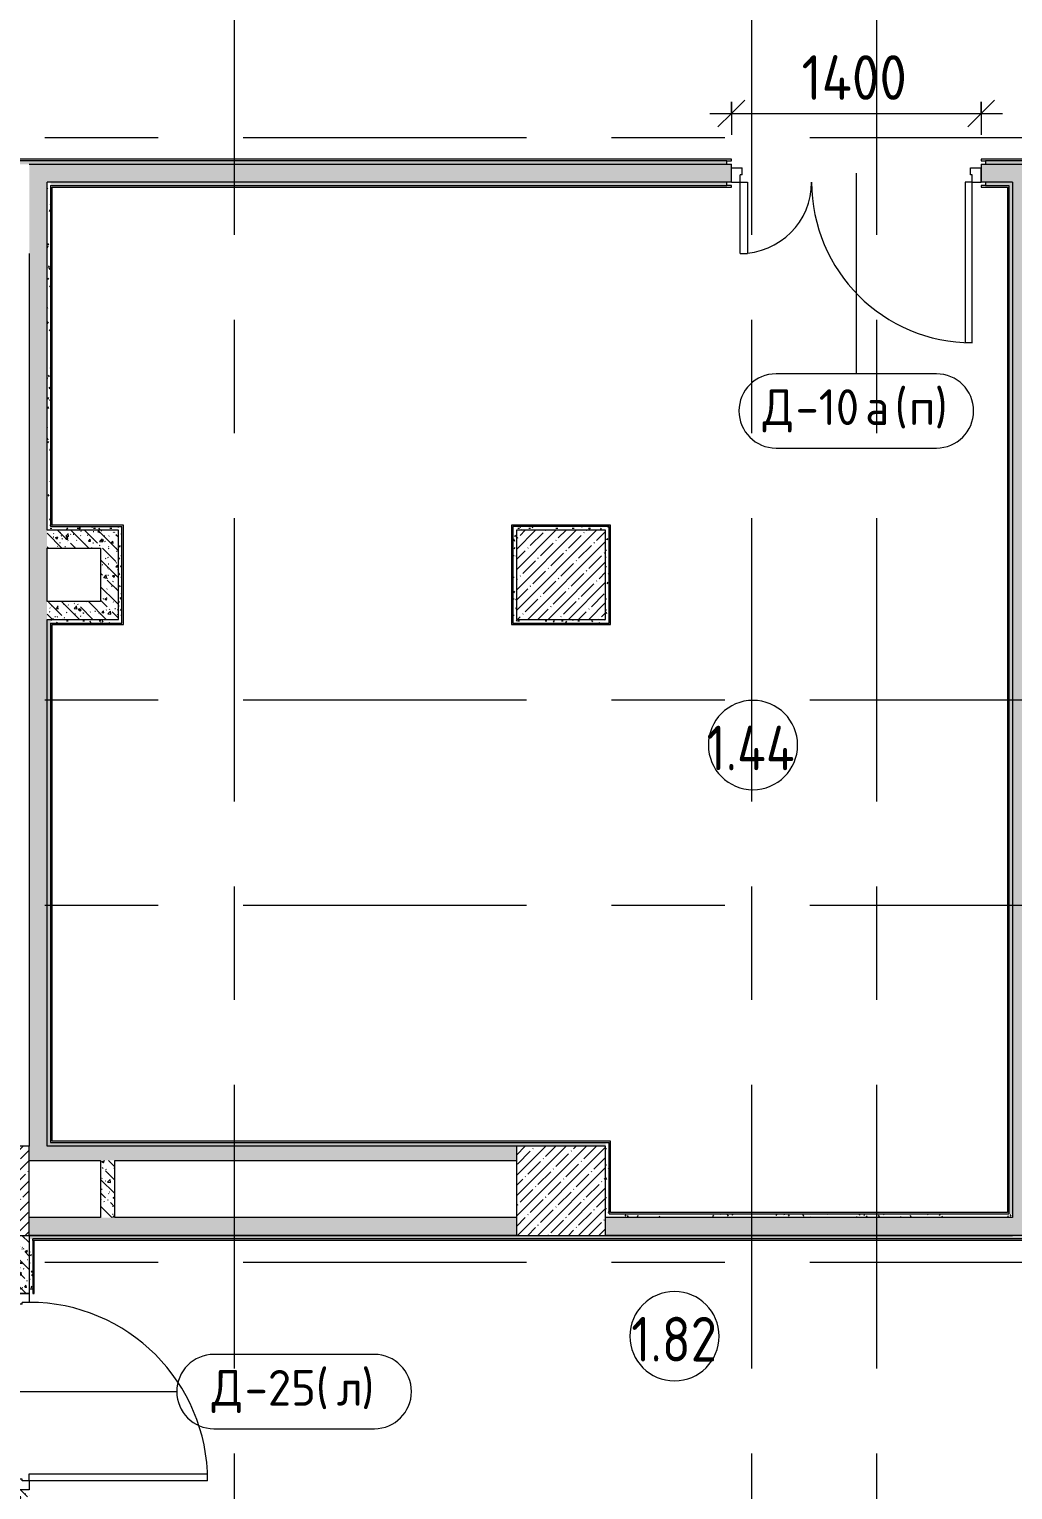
# Model space of a CAD drawing. Header units: millimetres. Extents: x 35848 to 85156, y -2706 to 28205.
# Drawn here: x 70810 to 76322, y 13725 to 21906 of the extents above; entities that cross this region are included whole.
import ezdxf

# ---------------------------------------------------------------- set-up
doc = ezdxf.new("R2010")
doc.units = ezdxf.units.MM
doc.linetypes.add('Осевая', pattern=[3175, 635, -476.25, 1587.5, -476.25])
for name, color, linetype, lineweight in [('A-ANNO-DIMS', 7, 'Continuous', 9), ('A-ANNO-DIMS-100', 7, 'Continuous', 9), ('A-AREA-IDEN', 7, 'Continuous', 9), ('A-DOOR-IDEN', 7, 'Continuous', 9), ('A-WALL', 7, 'Continuous', 9), ('I-WALL', 7, 'Continuous', 9), ('S-COLS', 7, 'Continuous', 9), ('Оси-2', 7, 'Осевая', 9)]:
    doc.layers.add(name, color=color, linetype=linetype, lineweight=lineweight)
for name, color, linetype, lineweight, true_color in [('A-DOOR-1', 1, 'Continuous', 9, 0xff0000), ('A-DOOR-2', 1, 'Continuous', 13, 0xff0000), ('A-DOOR-FRAM-1', 1, 'Continuous', 13, 0xff0000), ('A-WALL-1', 7, 'Continuous', 9, 0x3c3c3c), ('A-WALL-FNSH-1', 7, 'Continuous', 9, 0x3c3c3c)]:
    doc.layers.add(name, color=color, linetype=linetype, lineweight=lineweight, true_color=true_color)
doc.styles.add('GOST Common', font='GOST_Common.ttf', dxfattribs={"height": 200})
doc.styles.add('GOST Common_1', font='GOST_Common.ttf', dxfattribs={"width": 0.9, "height": 250})
doc.styles.add('ISOCPEUR', font='isocpeur.ttf', dxfattribs={"width": 0.9, "height": 250})
doc.dimstyles.new('ISO-2_5_0_9К_БОЛЬШОЙ', dxfattribs={"dimscale": 304.8, "dimtxt": 248.995294, "dimasz": 0.492126, "dimexe": 0.393701, "dimexo": 0.984252, "dimgap": 0, "dimtad": 1, "dimdec": 0, "dimrnd": 10, "dimzin": 0, "dimdsep": 46, "dimtxsty": 'ISOCPEUR', "dimblk1": 'OBLIQUE', "dimblk2": 'OBLIQUE', "dimsah": 1, "dimcen": 0.09, "dimdle": 0.393701, "dimazin": 0, "dimtfac": 1, "dimtdec": 4, "dimtix": 1, "dimtmove": 0, "dimatfit": 3, "dimfxl": 1, "dimtvp": 1, "dimtolj": 1, "dimtzin": 0, "dimarcsym": 2})
pattern_1 = [(135, (0, 0), (-75.43415, -75.43415), [106.68, -17.78, 3.556, -17.78]), (135, (0, 75.39), (-75.43415, -75.43415), []), (50, (0, 0), (127.52922, -11.15758), [13.335, -146.685]), (355, (0, 0), (-24.66966, 133.74002), [10.668, -117.348]), (100.451, (10.63, -0.93), (102.85973, 122.58178), [11.333, -124.663]), (46.184, (0, 35.56), (189.75516, -29.43036), [20.002, -220.027]), (96.636, (15.81, 33.1), (166.1822, 173.1996), [17, -186.995]), (351.184, (0, 35.56), (166.18393, 173.19757), [16.002, -176.022]), (21, (17.78, 26.67), (106.13027, -71.58603), [13.335, -146.685]), (326, (17.78, 26.67), (43.26188, 128.93175), [10.668, -117.348]), (71.451, (26.62, 20.7), (149.39198, 57.34505), [11.333, -124.663]), (37.5, (0, 0), (2.162228, 59.188357), [3.353, -112.573, 3.353, -115.773, -117.793]), (37.5, (0, 0), (2.162228, 59.188357), [-235.052, 3.353, -114.44]), (7.5, (0, 0), (46.773857, 70.12615), [3.353, -64.567, 3.353, -109.906, -44.894]), (7.5, (0, 0), (46.773857, 70.12615), [-181.178, 3.353, -41.542]), (327.5, (-39.65, 0), (94.91367, -4.010093), [3.353, -41.097, 3.353, -135.331, -184.023]), (327.5, (-39.65, 0), (94.91367, -4.010093), [-183.134, 3.353, -180.67]), (317.5, (-57.43, 0), (103.69057, 17.79882), [3.353, -54.432, 3.353, -88.748, -130.683]), (317.5, (-57.43, 0), (103.69057, 17.79882), [-149.885, 3.353, -127.33])]
pattern_2 = [(0, (0, 0), (121.92, 30.48), [10.058, -81.382, 10.058, -81.382, -487.68]), (0, (0, 0), (121.92, 30.48), [-182.88, 10.058, -172.822, 10.058, -81.382, -213.36]), (0, (0, 0), (121.92, 30.48), [-457.2, 10.058, -50.902, 10.058, -142.342]), (120, (45.72, 15.24), (-87.356454, 90.345817), [10.058, -81.382, 10.058, -81.382, -487.68]), (120, (45.72, 15.24), (-87.356454, 90.345817), [-182.88, 10.058, -172.822, 10.058, -81.382, -213.36]), (120, (45.72, 15.24), (-87.356454, 90.345817), [-457.2, 10.058, -50.902, 10.058, -142.342]), (240, (60.96, 76.2), (-34.563546, -120.825817), [10.058, -81.382, 10.058, -81.382, -487.68]), (240, (60.96, 76.2), (-34.563546, -120.825817), [-182.88, 10.058, -172.822, 10.058, -81.382, -213.36]), (240, (60.96, 76.2), (-34.563546, -120.825817), [-457.2, 10.058, -50.902, 10.058, -142.342])]

# ---------------------------------------------------------------- blocks, each defined once
blk = doc.blocks.new('110_Дверь_СКБ_2Ст - Д-10а_п__ СОШ_Дв_1450x2100h_Горячий цех 2-32185694-План заполнения и маркировки дверных проемов 1 этажа в осях 12-23')
at = {"layer": 'A-DOOR-1'}
for centre, radius, start, end in [((-637.5, 50), 900, 0, 90), ((662.5, 50), 400, 90, 180)]:
    blk.add_arc(centre, radius, start, end, dxfattribs=at)
at = {"layer": 'A-DOOR-2'}
for p, q in [((-637.5, 950), (-597.5, 950)), ((-637.5, 950), (-637.5, 50)), ((-597.5, 50), (-597.5, 950)), ((662.5, 450), (622.5, 450)), ((622.5, 50), (622.5, 450)), ((662.5, 450), (662.5, 50)), ((-637.5, 50), (-597.5, 50)), ((662.5, 50), (622.5, 50))]:
    blk.add_line(p, q, dxfattribs=at)
at = {"layer": 'A-DOOR-FRAM-1'}
for p, q in [((-637.5, 50), (-687.5, 50)), ((-687.5, 50), (-687.5, -30)), ((-637.5, 50), (-637.5, 10)), ((-637.5, 10), (-627.5, 10)), ((-627.5, 10), (-627.5, -30)), ((652.5, 10), (662.5, 10)), ((652.5, 10), (652.5, -30)), ((712.5, 50), (662.5, 50)), ((662.5, 50), (662.5, 10)), ((712.5, 50), (712.5, -30)), ((-627.5, -30), (-687.5, -30)), ((712.5, -30), (652.5, -30))]:
    blk.add_line(p, q, dxfattribs=at)
blk = doc.blocks.new('BSC_Колонна _Прямоугольная - 500х500-V30-План заполнения и маркировки дверных проемов 1 этажа в осях 12-23')
at = {"layer": 'S-COLS'}
h = blk.add_hatch(dxfattribs=at)
h.set_pattern_fill('FP_44', color=256, style=0, pattern_type=2)
h.set_pattern_definition([(45, (-70560, -15400), (-57.02463, 57.02463), []), (45, (-70502.975, -15400), (-57.02463, 57.02463), [100.806, -20.161, 3.353, -16.808])])
h.paths.add_polyline_path([(-246.2, -250), (250, -250), (250, 250), (-250, 250), (-250, -250)])
for p, q in [((250, 250), (-250, 250)), ((-250, 250), (-250, -250)), ((250, -250), (250, 250)), ((-250, -250), (250, -250))]:
    blk.add_line(p, q, dxfattribs=at)
blk = doc.blocks.new('BSC_Колонна _Прямоугольная - 500х500-V31-План заполнения и маркировки дверных проемов 1 этажа в осях 12-23')
at = {"layer": 'S-COLS'}
h = blk.add_hatch(dxfattribs=at)
h.set_pattern_fill('FP_45', color=256, style=0, pattern_type=2)
h.set_pattern_definition([(45, (-73790, -15400), (-57.02463, 57.02463), []), (45, (-73732.975, -15400), (-57.02463, 57.02463), [100.806, -20.161, 3.353, -16.808])])
h.paths.add_polyline_path([(-250, -250), (250, -250), (250, 250), (-250, 250)])
for p, q in [((250, 250), (-250, 250)), ((-250, 250), (-250, -250)), ((250, -250), (250, 250)), ((-250, -250), (250, -250))]:
    blk.add_line(p, q, dxfattribs=at)
blk = doc.blocks.new('BSC_Колонна _Прямоугольная - 500х500-V41-План заполнения и маркировки дверных проемов 1 этажа в осях 12-23')
at = {"layer": 'S-COLS'}
h = blk.add_hatch(dxfattribs=at)
h.set_pattern_fill('FP_48', color=256, style=0, pattern_type=2)
h.set_pattern_definition([(45, (-73790, -18850), (-57.02463, 57.02463), []), (45, (-73732.975, -18850), (-57.02463, 57.02463), [100.806, -20.161, 3.353, -16.808])])
h.paths.add_polyline_path([(-250, -250), (250, -250), (250, 250), (-250, 250)])
for p, q in [((250, 250), (-250, 250)), ((-250, 250), (-250, -250)), ((250, -250), (250, 250)), ((-250, -250), (250, -250))]:
    blk.add_line(p, q, dxfattribs=at)
blk = doc.blocks.new('110_Дверь_СКБ_1Ст_Внутренняя1 - Д-12 EIW 1100x2100h_кладовые _все__ коридор _между помещениями блока столовой__ моечные _все_-32933558-План заполнения и маркировки дверных проемов 1 этажа в осях 12-23')
at = {"layer": 'A-DOOR-1'}
blk.add_arc((512.5, 50), 1000, 90, 180, dxfattribs=at)
at = {"layer": 'A-DOOR-2'}
for p, q in [((512.5, 1050), (472.5, 1050)), ((472.5, 50), (472.5, 1050)), ((512.5, 1050), (512.5, 50)), ((512.5, 50), (472.5, 50))]:
    blk.add_line(p, q, dxfattribs=at)
at = {"layer": 'A-DOOR-FRAM-1'}
for p, q in [((-537.5, 50), (-537.5, -30)), ((-537.5, 50), (-487.5, 50)), ((-487.5, 50), (-487.5, 10)), ((-477.5, 10), (-487.5, 10)), ((-477.5, 10), (-477.5, -30)), ((502.5, 10), (502.5, -30)), ((512.5, 10), (502.5, 10)), ((512.5, 50), (512.5, 10)), ((512.5, 50), (562.5, 50)), ((562.5, 50), (562.5, -30)), ((-537.5, -30), (-477.5, -30)), ((502.5, -30), (562.5, -30))]:
    blk.add_line(p, q, dxfattribs=at)
blk = doc.blocks.new('М_двери - Типоразмер_рамка-25223575-План заполнения и маркировки дверных проемов 1 этажа в осях 12-23')
at = {"layer": 'A-DOOR-IDEN'}
for p, q in [((4.496, 2.08), (-4.496, 2.08)), ((-4.496, -2.08), (4.496, -2.08))]:
    blk.add_line(p, q, dxfattribs=at)
for centre, start, end in [((-4.496, 0), 90, 270), ((4.496, 0), 270, 90)]:
    blk.add_arc(centre, 2.08, start, end, dxfattribs=at)
blk = doc.blocks.new('DIMBLOCK48-План заполнения и маркировки дверных проемов 1 этажа в осях 12-23')
at = {"layer": 'A-ANNO-DIMS-100', "lineweight": 20}
for p, q in [((74744.8, 21434.1), (74819.8, 21509.1)), ((76144.8, 21434.1), (76219.8, 21509.1)), ((74744.8, 21434.1), (74669.8, 21359.1)), ((76144.8, 21434.1), (76069.8, 21359.1))]:
    blk.add_line(p, q, dxfattribs=at)
at = {"layer": 'A-ANNO-DIMS-100'}
for p, q in [((74744.8, 21500), (74744.8, 21314.1)), ((74744.8, 21434.1), (74744.8, 21500)), ((76144.8, 21500), (76144.8, 21314.1)), ((76144.8, 21434.1), (76144.8, 21500)), ((74624.8, 21434.1), (76264.8, 21434.1))]:
    blk.add_line(p, q, dxfattribs=at)
at = {"layer": 'A-ANNO-DIMS-100', "color": 0, "insert": (75138.4, 21760.7), "char_height": 250, "width": 735.494, "attachment_point": 1, "line_spacing_factor": 1.149209, "style": 'ISOCPEUR'}
blk.add_mtext('1400', dxfattribs=at)
blk = doc.blocks.new('_Oblique')
at = {"color": 0, "linetype": 'ByBlock', "lineweight": -2}
blk.add_line((-0.5, -0.5), (0.5, 0.5), dxfattribs=at)
blk = doc.blocks.new('Марка_Помещения - Номер-25198446-План заполнения и маркировки дверных проемов 1 этажа в осях 12-23')
at = {"layer": 'A-AREA-IDEN'}
for start, end in [(360, 180), (180, 360)]:
    blk.add_arc((0, 0), 2.5, start, end, dxfattribs=at)

msp = doc.modelspace()

# ---------------------------------------------------------------- hatches: boundary and pattern name
at = {"layer": 'I-WALL'}
h = msp.add_hatch(dxfattribs=at)
h.set_pattern_fill('FP_58', color=256, style=0, pattern_type=2)
h.set_pattern_definition(pattern_2)
h.paths.add_polyline_path([(78579.8, 21150), (78679.8, 21150), (78679.8, 21170), (78379.8, 21170), (78379.8, 21150)])
h.paths.add_polyline_path([(77279.8, 21150), (77279.8, 21170), (76169.8, 21170), (76169.8, 21150)])
h.paths.add_polyline_path([(68295, 21150), (69060, 21150), (69060, 21170), (68295, 21170)])
h.paths.add_polyline_path([(70210, 21150), (74719.8, 21150), (74719.8, 21170), (70210, 21170)])
h.paths.add_polyline_path([(66260, 21150), (67145, 21150), (67145, 21170), (66260, 21170)])
h = msp.add_hatch(dxfattribs=at)
h.set_pattern_fill('FP_22', color=256, style=0, pattern_type=2)
h.set_pattern_definition(pattern_1)
h.paths.add_polyline_path([(76799.5, 21050), (77279.8, 21050), (77279.8, 21150), (76144.8, 21150), (76144.8, 21050), (76719.5, 21050)])
h.paths.add_polyline_path([(78579.8, 21050), (78579.8, 21150), (78379.8, 21150), (78379.8, 21050)])
h.paths.add_polyline_path([(74671.1, 21050), (74744.8, 21050), (74744.8, 21150), (70810, 21150), (70810, 21050), (73218.7, 21050)])
h.paths.add_polyline_path([(70310, 21050), (70310, 21150), (70185, 21150), (70185, 21050), (70210, 21050)])
h.paths.add_polyline_path([(69060, 21050), (69085, 21050), (69085, 21150), (68270, 21150), (68270, 21050), (68861.3, 21050)])
h = msp.add_hatch(dxfattribs=at)
h.set_pattern_fill('FP_22', color=256, style=0, pattern_type=2)
h.set_pattern_definition(pattern_1)
h.paths.add_polyline_path([(70910, 15570), (70910, 21050), (70810, 21050), (70810, 15570)])
h = msp.add_hatch(dxfattribs=at)
h.set_pattern_fill('FP_58', color=256, style=0, pattern_type=2)
h.set_pattern_definition(pattern_2)
h.paths.add_polyline_path([(70910, 19120), (70930, 19120), (70930, 21050), (70910, 21050), (70910, 21010.9)])
h = msp.add_hatch(dxfattribs=at)
h.set_pattern_fill('FP_58', color=256, style=0, pattern_type=2)
h.set_pattern_definition(pattern_2)
h.paths.add_polyline_path([(70930, 21030), (74719.8, 21030), (74719.8, 21050), (70930, 21050)])
h.paths.add_polyline_path([(76319.8, 21030), (76319.8, 21050), (76169.8, 21050), (76169.8, 21030), (76299.8, 21030)])
h = msp.add_hatch(dxfattribs=at)
h.set_pattern_fill('FP_58', color=256, style=0, pattern_type=2)
h.set_pattern_definition(pattern_2)
h.paths.add_polyline_path([(76319.8, 15270), (76319.8, 21030), (76299.8, 21030), (76299.8, 15270)])
h = msp.add_hatch(dxfattribs=at)
h.set_pattern_fill('FP_22', color=256, style=0, pattern_type=2)
h.set_pattern_definition(pattern_1)
h.paths.add_polyline_path([(76419.8, 15150), (76419.8, 21050), (76319.8, 21050), (76319.8, 15150)])
h = msp.add_hatch(dxfattribs=at)
h.set_pattern_fill('FP_58', color=256, style=0, pattern_type=2)
h.set_pattern_definition(pattern_2)
h.paths.add_polyline_path([(70910, 19100), (71310, 19100), (71310, 19120), (70910, 19120)])
h = msp.add_hatch(dxfattribs=at)
h.set_pattern_fill('FP_22', color=256, style=0, pattern_type=2)
h.set_pattern_definition(pattern_1)
h.paths.add_polyline_path([(71210, 19000), (71210, 19100), (70910, 19100), (70910, 19000)])
h = msp.add_hatch(dxfattribs=at)
h.set_pattern_fill('FP_22', color=256, style=0, pattern_type=2)
h.set_pattern_definition(pattern_1)
h.paths.add_polyline_path([(71210, 18700), (71310, 18700), (71310, 19100), (71210, 19100), (71210, 18845.7)])
h = msp.add_hatch(dxfattribs=at)
h.set_pattern_fill('FP_58', color=256, style=0, pattern_type=2)
h.set_pattern_definition(pattern_2)
h.paths.add_polyline_path([(71310, 18600), (71330, 18600), (71330, 19120), (71310, 19120), (71310, 18845.7)])
h = msp.add_hatch(dxfattribs=at)
h.set_pattern_fill('FP_58', color=256, style=0, pattern_type=2)
h.set_pattern_definition(pattern_2)
h.paths.add_polyline_path([(73540, 19100), (74040, 19100), (74040, 19120), (73520, 19120), (73520, 19100)])
h = msp.add_hatch(dxfattribs=at)
h.set_pattern_fill('FP_58', color=256, style=0, pattern_type=2)
h.set_pattern_definition(pattern_2)
h.paths.add_polyline_path([(73540, 18580), (73540, 19100), (73520, 19100), (73520, 18580)])
h = msp.add_hatch(dxfattribs=at)
h.set_pattern_fill('FP_58', color=256, style=0, pattern_type=2)
h.set_pattern_definition(pattern_2)
h.paths.add_polyline_path([(74060, 18600), (74060, 19120), (74040, 19120), (74040, 18600)])
h = msp.add_hatch(dxfattribs=at)
h.set_pattern_fill('FP_22', color=256, style=0, pattern_type=2)
h.set_pattern_definition(pattern_1)
h.paths.add_polyline_path([(71310, 18600), (71310, 18700), (70910, 18700), (70910, 18600)])
h = msp.add_hatch(dxfattribs=at)
h.set_pattern_fill('FP_58', color=256, style=0, pattern_type=2)
h.set_pattern_definition(pattern_2)
h.paths.add_polyline_path([(70910, 15670), (70930, 15670), (70930, 18600), (70910, 18600), (70910, 16680.5)])
h = msp.add_hatch(dxfattribs=at)
h.set_pattern_fill('FP_58', color=256, style=0, pattern_type=2)
h.set_pattern_definition(pattern_2)
h.paths.add_polyline_path([(71330, 18580), (71330, 18600), (70930, 18600), (70930, 18580), (70950.9, 18580)])
h = msp.add_hatch(dxfattribs=at)
h.set_pattern_fill('FP_58', color=256, style=0, pattern_type=2)
h.set_pattern_definition(pattern_2)
h.paths.add_polyline_path([(74060, 18580), (74060, 18600), (73540, 18600), (73540, 18580), (74040, 18580)])
h = msp.add_hatch(dxfattribs=at)
h.set_pattern_fill('FP_58', color=256, style=0, pattern_type=2)
h.set_pattern_definition(pattern_2)
h.paths.add_polyline_path([(73218.7, 15650), (74040, 15650), (74040, 15670), (70910, 15670), (70910, 15650), (71766.2, 15650)])
h = msp.add_hatch(dxfattribs=at)
h.set_pattern_fill('FP_22', color=256, style=0, pattern_type=2)
h.set_pattern_definition(pattern_1)
h.paths.add_polyline_path([(73540, 15570), (73540, 15650), (70910, 15650), (70910, 15570), (73218.7, 15570)])
h = msp.add_hatch(dxfattribs=at)
h.set_pattern_fill('FP_58', color=256, style=0, pattern_type=2)
h.set_pattern_definition(pattern_2)
h.paths.add_polyline_path([(74040, 15270), (74060, 15270), (74060, 15670), (74040, 15670), (74040, 15650)])
h = msp.add_hatch(dxfattribs=at)
h.set_pattern_fill('FP_22', color=256, style=0, pattern_type=2)
h.set_pattern_definition(pattern_1)
h.paths.add_polyline_path([(71290, 15250), (71290, 15570), (71210, 15570), (71210, 15250)])
h = msp.add_hatch(dxfattribs=at)
h.set_pattern_fill('FP_22', color=256, style=0, pattern_type=2)
h.set_pattern_definition(pattern_1)
h.paths.add_polyline_path([(76123.6, 15150), (76319.8, 15150), (76319.8, 15250), (74040, 15250), (74040, 15150)])
h.paths.add_polyline_path([(73540, 15150), (73540, 15250), (70810, 15250), (70810, 15150), (73218.7, 15150)])
h = msp.add_hatch(dxfattribs=at)
h.set_pattern_fill('FP_58', color=256, style=0, pattern_type=2)
h.set_pattern_definition(pattern_2)
h.paths.add_polyline_path([(74040, 15250), (76319.8, 15250), (76319.8, 15270), (74040, 15270)])
h = msp.add_hatch(dxfattribs=at)
h.set_pattern_fill('FP_22', color=256, style=0, pattern_type=2)
h.set_pattern_definition(pattern_1)
h.paths.add_polyline_path([(70710, 13600), (70810, 13600), (70810, 13725), (70710, 13725)])
h.paths.add_polyline_path([(70710, 14825), (70810, 14825), (70810, 15150), (70710, 15150)])
h = msp.add_hatch(dxfattribs=at)
h.set_pattern_fill('FP_58', color=256, style=0, pattern_type=2)
h.set_pattern_definition(pattern_2)
h.paths.add_polyline_path([(76123.6, 15130), (76419.8, 15130), (76419.8, 15150), (70810, 15150), (70810, 15130), (73218.7, 15130)])
h = msp.add_hatch(dxfattribs=at)
h.set_pattern_fill('FP_58', color=256, style=0, pattern_type=2)
h.set_pattern_definition(pattern_2)
h.paths.add_polyline_path([(70830, 13620), (70830, 13700), (70810, 13700), (70810, 13620)])
h.paths.add_polyline_path([(70810, 14850), (70830, 14850), (70830, 15130), (70810, 15130)])

# ---------------------------------------------------------------- linework, layer by layer
at = {"layer": 'A-DOOR-IDEN'}
for p, q in [((75444.8, 21100), (75444.8, 19976.1)), ((70760, 14275), (71637, 14275))]:
    msp.add_line(p, q, dxfattribs=at)
at = {"layer": 'A-WALL'}
for p, q in [((74719.8, 21170), (70210, 21170)), ((70810, 21150), (74744.8, 21150)), ((76144.8, 21150), (77279.8, 21150)), ((77279.8, 21170), (76169.8, 21170)), ((70930, 21030), (74719.8, 21030)), ((70930, 21030), (70930, 19120)), ((76169.8, 21030), (76299.8, 21030)), ((76299.8, 21030), (76299.8, 15270)), ((70930, 18580), (71330, 18580)), ((70930, 18580), (70930, 15670)), ((70930, 15670), (74060, 15670)), ((74060, 15270), (74060, 15670)), ((74060, 15270), (76299.8, 15270)), ((76419.8, 15130), (70830, 15130))]:
    msp.add_line(p, q, dxfattribs=at)
at = {"layer": 'A-WALL-1'}
for p, q in [((74719.8, 21150), (74719.8, 21170)), ((74744.8, 21050), (74744.8, 21150)), ((76144.8, 21150), (76144.8, 21050)), ((76169.8, 21170), (76169.8, 21150)), ((70910, 19100), (70910, 21050)), ((74744.8, 21050), (70910, 21050)), ((74719.8, 21030), (74719.8, 21050)), ((76319.8, 21050), (76144.8, 21050)), ((76169.8, 21050), (76169.8, 21030)), ((76319.8, 21050), (76319.8, 15250)), ((70810, 20650), (70810, 15650)), ((71310, 19100), (70910, 19100)), ((70938, 19120), (70930, 19120)), ((71310, 18600), (71310, 19100)), ((71330, 18580), (71330, 19120)), ((74060, 19120), (73520, 19120)), ((73520, 19120), (73520, 18580)), ((74060, 18580), (74060, 19120)), ((70910, 18700), (70910, 19000)), ((70910, 19000), (71210, 19000)), ((71210, 19000), (71210, 18700)), ((71210, 18700), (70910, 18700)), ((70910, 15650), (70910, 18600)), ((70910, 18600), (71310, 18600)), ((73520, 18580), (74060, 18580)), ((73540, 15650), (70910, 15650)), ((70810, 15570), (71210, 15570)), ((71210, 15570), (71210, 15250)), ((71290, 15250), (71290, 15570)), ((71290, 15570), (73540, 15570)), ((71210, 15250), (70810, 15250)), ((73540, 15250), (71290, 15250)), ((76319.8, 15250), (74040, 15250)), ((70810, 15150), (73540, 15150)), ((73540, 15150), (70810, 15150)), ((70810, 15150), (70810, 14825)), ((74040, 15150), (76319.8, 15150)), ((76419.8, 15150), (74040, 15150)), ((70830, 15122), (70830, 15130)), ((70710, 14825), (70810, 14825)), ((70810, 14850), (70830, 14850))]:
    msp.add_line(p, q, dxfattribs=at)
at = {"layer": 'A-WALL-FNSH-1'}
for p, q in [((74744.8, 21178), (70185, 21178)), ((74719.8, 21170), (74744.8, 21170)), ((74744.8, 21170), (74744.8, 21178)), ((77279.8, 21178), (76144.8, 21178)), ((76144.8, 21178), (76144.8, 21170)), ((76144.8, 21170), (76169.8, 21170)), ((74744.8, 21030), (74719.8, 21030)), ((74744.8, 21022), (74744.8, 21030)), ((76169.8, 21030), (76144.8, 21030)), ((76144.8, 21030), (76144.8, 21022)), ((70938, 21022), (74744.8, 21022)), ((70938, 19128), (70938, 21022)), ((76144.8, 21022), (76291.8, 21022)), ((76291.8, 21022), (76291.8, 15278)), ((71338, 19128), (70938, 19128)), ((70938, 19120), (71330, 19120)), ((71338, 18572), (71338, 19128)), ((74068, 19128), (73512, 19128)), ((73512, 19128), (73512, 18572)), ((74068, 18572), (74068, 19128)), ((70938, 18572), (71338, 18572)), ((70938, 15678), (70938, 18572)), ((73512, 18572), (74068, 18572)), ((74068, 15678), (70938, 15678)), ((74068, 15278), (74068, 15678)), ((76291.8, 15278), (74068, 15278)), ((70830, 15122), (70830, 14825)), ((76447.8, 15122), (70830, 15122)), ((70838, 14825), (70838, 15122)), ((70830, 14825), (70838, 14825))]:
    msp.add_line(p, q, dxfattribs=at)
at = {"layer": 'Оси-2'}
for p, q in [((75560, 593.7), (75560, 25078.1)), ((71960, 593.7), (71960, 24898.1)), ((74860, 593.7), (74860, 24898.1)), ((39148.5, 21300), (82060, 21300)), ((39148.5, 18150), (82060, 18150)), ((39148.5, 17000), (82060, 17000)), ((39148.5, 15000), (81460, 15000))]:
    msp.add_line(p, q, dxfattribs=at)

# ---------------------------------------------------------------- block references
at = {"layer": 'A-AREA-IDEN', "xscale": 99.99999999999993, "yscale": 99.99999999999993, "zscale": 99.99999999999993}
for p in [(74865.9, 17896.6), (74426.2, 14585.1)]:
    msp.add_blockref('Марка_Помещения - Номер-25198446-План заполнения и маркировки дверных проемов 1 этажа в осях 12-23', p, dxfattribs=at)
at = {"layer": 'A-DOOR-1'}
for name, p, rotation in [('110_Дверь_СКБ_2Ст - Д-10а_п__ СОШ_Дв_1450x2100h_Горячий цех 2-32185694-План заполнения и маркировки дверных проемов 1 этажа в осях 12-23', (75457.3, 21100), 180), ('110_Дверь_СКБ_1Ст_Внутренняя1 - Д-12 EIW 1100x2100h_кладовые _все__ коридор _между помещениями блока столовой__ моечные _все_-32933558-План заполнения и маркировки дверных проемов 1 этажа в осях 12-23', (70760, 14287.5), 270)]:
    msp.add_blockref(name, p, dxfattribs=dict(at, rotation=rotation))
at = {"layer": 'A-DOOR-IDEN', "xscale": 99.99999999999993, "yscale": 99.99999999999993, "zscale": 99.99999999999993}
for p in [(75444.8, 19768.1), (72294.6, 14275)]:
    msp.add_blockref('М_двери - Типоразмер_рамка-25223575-План заполнения и маркировки дверных проемов 1 этажа в осях 12-23', p, dxfattribs=at)
at = {"layer": 'S-COLS'}
for name, p in [('BSC_Колонна _Прямоугольная - 500х500-V41-План заполнения и маркировки дверных проемов 1 этажа в осях 12-23', (73790, 18850)), ('BSC_Колонна _Прямоугольная - 500х500-V30-План заполнения и маркировки дверных проемов 1 этажа в осях 12-23', (70560, 15400)), ('BSC_Колонна _Прямоугольная - 500х500-V31-План заполнения и маркировки дверных проемов 1 этажа в осях 12-23', (73790, 15400))]:
    msp.add_blockref(name, p, dxfattribs=at)

# ---------------------------------------------------------------- texts
at = {"layer": 'A-AREA-IDEN', "char_height": 250, "attachment_point": 1, "style": 'GOST Common_1'}
for s, insert, width in [('1.44', (74606, 18005.2), 649.367), ('1.82', (74184.3, 14693.6), 606.076)]:
    msp.add_mtext(s, dxfattribs=dict(at, insert=insert, width=width))
at = {"layer": 'A-DOOR-IDEN', "char_height": 200, "attachment_point": 1, "style": 'GOST Common'}
for s, insert, width in [('\\fGOST Common|b0|i0|c204|p34|;Д', (74919.6, 19889.3), 224.472), ('-10', (75104.8, 19889.3), 472.996), ('\\fGOST Common|b0|i0|c204|p34|;(', (75660.4, 19889.3), 96.202), ('\\fGOST Common|b0|i0|c204|p34|;)', (75885.3, 19889.3), 96.202), ('\\fGOST Common|b0|i0|c204|p34|;а', (75495, 19889.3), 200.422), ('\\fGOST Common|b0|i0|c204|p34|;п', (75739.8, 19889.3), 176.371), ('-25(', (72017.6, 14396.2), 625.316), ('\\fGOST Common|b0|i0|c204|p34|;)', (72672.4, 14396.2), 96.202), ('\\fGOST Common|b0|i0|c204|p34|;Д', (71832.4, 14396.2), 224.472), ('\\fGOST Common|b0|i0|c204|p34|;л', (72533.5, 14396.2), 168.354)]:
    msp.add_mtext(s, dxfattribs=dict(at, insert=insert, width=width))

# ---------------------------------------------------------------- dimensions: what is measured, and where the dimension line sits
at = {"layer": 'A-ANNO-DIMS'}
dim = msp.add_linear_dim(base=(76144.8, 21434.1), p1=(74744.8, 21200), p2=(76144.8, 21200), dimstyle='ISO-2_5_0_9К_БОЛЬШОЙ', override={"dimpost": '<>', "dimfxl": 1400}, dxfattribs=at)
dim.commit()
dim.dimension.update_dxf_attribs({"geometry": 'DIMBLOCK48-План заполнения и маркировки дверных проемов 1 этажа в осях 12-23', "text_midpoint": (75444.8, 21559.1)})

doc.saveas('drawing.dxf')
